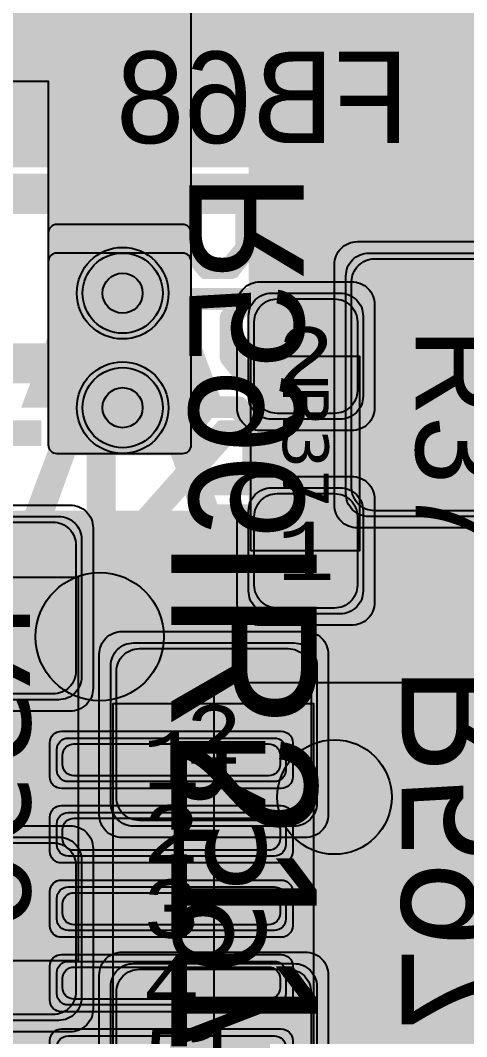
# Model space of a CAD drawing. Extents: x -28 to 199, y -61 to 255.
# Drawn here: x 89.01 to 92.9, y 122.41 to 131.28 of the extents above; entities that cross this region are included whole.
import ezdxf
from ezdxf.enums import TextEntityAlignment as Align

# ---------------------------------------------------------------- set-up
doc = ezdxf.new("R2010")
doc.units = 0
doc.header["$MEASUREMENT"] = 0
for name, color, linetype in [('ASSEMBLY_OUTLINES_BTM', 191, 'CONTINUOUS'), ('ASSEMBLY_OUTLINES_TOP', 102, 'CONTINUOUS'), ('ASSEMBLY_PART_NUMBERS_BTM', 191, 'CONTINUOUS'), ('ASSEMBLY_PART_NUMBERS_TOP', 102, 'CONTINUOUS'), ('ASSEMBLY_REF_DES_BTM', 191, 'CONTINUOUS'), ('ASSEMBLY_REF_DES_TOP', 102, 'CONTINUOUS'), ('DRILL_DRAWING', 21, 'CONTINUOUS'), ('GENERATED_SILKSCREEN_BTM', 255, 'CONTINUOUS'), ('GENERATED_SILKSCREEN_TOP', 140, 'CONTINUOUS'), ('PART_PADS_SMD_BTM', 10, 'CONTINUOUS'), ('PART_PADS_SMD_TOP', 150, 'CONTINUOUS'), ('PIN_NUMBERS_BTM', 8, 'CONTINUOUS'), ('PIN_NUMBERS_TOP', 8, 'CONTINUOUS'), ('PLACEMENT_OUTLINES_BTM', 222, 'CONTINUOUS'), ('PLACEMENT_OUTLINES_TOP', 130, 'CONTINUOUS'), ('PLANE_DATA_LAYER_2', 230, 'CONTINUOUS'), ('PLANE_DATA_LAYER_3', 81, 'CONTINUOUS'), ('PLANE_DATA_LAYER_BOTTOM', 10, 'CONTINUOUS'), ('PLANE_DATA_LAYER_TOP', 150, 'CONTINUOUS'), ('PLANE_SHAPES_LAYER_2', 230, 'CONTINUOUS'), ('PLANE_SHAPES_LAYER_3', 81, 'CONTINUOUS'), ('PLANE_SHAPES_LAYER_BOTTOM', 10, 'CONTINUOUS'), ('PLANE_SHAPES_LAYER_TOP', 150, 'CONTINUOUS'), ('SILKSCREEN_OUTLINES_BTM', 211, 'CONTINUOUS'), ('SILKSCREEN_OUTLINES_TOP', 150, 'CONTINUOUS'), ('SILKSCREEN_REF_DES_BTM', 211, 'CONTINUOUS'), ('SILKSCREEN_REF_DES_TOP', 150, 'CONTINUOUS'), ('SOLDERMASK_PADS_BTM', 12, 'CONTINUOUS'), ('SOLDERMASK_PADS_TOP', 180, 'CONTINUOUS'), ('SOLDERPASTE_PADS_BTM', 12, 'CONTINUOUS'), ('SOLDERPASTE_PADS_TOP', 180, 'CONTINUOUS'), ('TRACES_LAYER_BOTTOM', 10, 'CONTINUOUS'), ('TRACES_LAYER_TOP', 150, 'CONTINUOUS'), ('VIA_HOLES_LAYER_2', 30, 'CONTINUOUS'), ('VIA_HOLES_LAYER_3', 30, 'CONTINUOUS'), ('VIA_HOLES_LAYER_BOTTOM', 30, 'CONTINUOUS'), ('VIA_HOLES_LAYER_TOP', 30, 'CONTINUOUS'), ('VIA_PADS_LAYER_2', 230, 'CONTINUOUS'), ('VIA_PADS_LAYER_3', 81, 'CONTINUOUS'), ('VIA_PADS_LAYER_BOTTOM', 10, 'CONTINUOUS'), ('VIA_PADS_LAYER_TOP', 150, 'CONTINUOUS')]:
    doc.layers.add(name, color=color, linetype=linetype)
doc.styles.add('COURIER_NEW', font='COUR.TTF')
doc.styles.add('VERDANA', font='verdana.TTF')
doc.styles.add('VERIBEST_GERBER_0', font='txt')

msp = doc.modelspace()

# ---------------------------------------------------------------- hatches: boundary and pattern name
at = {"layer": 'ASSEMBLY_OUTLINES_TOP'}
h = msp.add_hatch(color=256, dxfattribs=at)
edge = h.paths.add_edge_path()
edge.add_arc((91.75, 124.5), 0.5, 0, 360)
at = {"layer": 'GENERATED_SILKSCREEN_TOP'}
h = msp.add_hatch(color=256, dxfattribs=at)
edge = h.paths.add_edge_path()
edge.add_arc((89.7, 125.9), 0.56, 0, 360)
at = {"layer": 'PLANE_DATA_LAYER_2'}
msp.add_hatch(color=256, dxfattribs=at).paths.add_polyline_path([(90.5, 129.4238, 0.414213562373095), (90.4238, 129.5), (89.3262, 129.5, 0.414213562373095), (89.25, 129.4238), (89.25, 127.5762, 0.414213562373095), (89.3262, 127.5), (90.4238, 127.5, 0.414213562373095), (90.5, 127.5762)], flags=0)
at = {"layer": 'PLANE_DATA_LAYER_3'}
msp.add_hatch(color=256, dxfattribs=at).paths.add_polyline_path([(90.5, 131.9238, 0.414213562373095), (90.4238, 132), (89.151608, 132, 0.2077197287406241), (89.095935, 131.975828, -0.4341762244007766), (86.904065, 131.975828, 0.2077197287406241), (86.848392, 132), (75.822191, 132, 0.3837468396798666), (75.746412, 131.931796, -0.9000420624188533), (74.453588, 131.931796, 0.3837468396798666), (74.377809, 132), (65.171893, 132, 0.381510988498814), (65.096178, 131.932387, -0.8929967167370192), (63.903822, 131.932387, 0.381510988498811), (63.828107, 132), (63.171893, 132, 0.381510988498811), (63.096178, 131.932387, -0.8929967167370199), (61.903822, 131.932387, 0.381510988498811), (61.828107, 132), (56.5762, 132, 0.414213562373095), (56.5, 131.9238), (56.5, 129.500008, -0.414213562373095), (56.499992, 129.5), (53.750008, 129.5, -0.414213562373095), (53.75, 129.500008), (53.75, 130.6738, 0.414213562373095), (53.6738, 130.75), (52.5762, 130.75, 0.414213562373095), (52.5, 130.6738), (52.5, 128.3262, 0.414213562373095), (52.5762, 128.25), (57.6738, 128.25, 0.414213562373095), (57.75, 128.3262), (57.75, 130.749992, -0.414213562373095), (57.750008, 130.75), (71.78485, 130.75, 0.3639327407852699), (71.859891, 130.812958, -0.8389789206874099), (73.140109, 130.812958, 0.3639327407852698), (73.21515, 130.75), (89.249992, 130.75, -0.414213562373095), (89.25, 130.749992), (89.25, 127.5762, 0.414213562373095), (89.3262, 127.5), (90.4238, 127.5, 0.414213562373095), (90.5, 127.5762)], flags=0)
at = {"layer": 'PLANE_DATA_LAYER_BOTTOM'}
msp.add_hatch(color=256, dxfattribs=at).paths.add_polyline_path([(90.5, 129.1738, 0.414213562373095), (90.4238, 129.25), (89.3262, 129.25, 0.414213562373095), (89.25, 129.1738), (89.25, 127.5762, 0.414213562373095), (89.3262, 127.5), (90.4238, 127.5, 0.414213562373095), (90.5, 127.5762)], flags=0)
at = {"layer": 'PLANE_DATA_LAYER_TOP'}
h = msp.add_hatch(color=256, dxfattribs=at)
h.paths.add_polyline_path([(116, 117.851777, -0.198909955685367), (115.977682, 117.797896), (111.963134, 113.783348, 0.1989121654681667), (111.852713, 113.516769), (111.852713, 109.210536, -0.198909955685367), (111.830395, 109.156655), (111.519268, 108.845529, 0.0521305858654235), (111.469896, 108.784628, -0.2536742335169971), (111.406035, 108.75), (111.052087, 108.75, -0.761357668387957), (111.012997, 108.891609, 0.2639141789224446), (111.5, 109.749999), (111.5, 109.75, 0.9999999999999999), (109.5, 109.75), (109.5, 109.749999, 0.2639141789224446), (109.987003, 108.891609, -0.761360327043746), (109.947913, 108.75), (109.787758, 108.75, -0.1239228712937583), (109.751683, 108.759081, 0.1020236173796423), (108.319618, 109.18617, -0.3891033849063), (108.25, 109.262085), (108.25, 114.499992, 0.414213562373095), (108.249992, 114.5), (106.5762, 114.5, -0.414213562373095), (106.5, 114.5762), (106.5, 125.249996), (106.499997, 125.250001), (102.750002, 128.999998, 0.2076843458650112), (102.749996, 129), (92.5762, 129, -0.414213562373095), (92.5, 129.0762), (92.5, 136.056084, -0.1989099556853327), (92.522318, 136.109965), (96.690035, 140.277682, -0.198913366334503), (96.743917, 140.3), (101.681014, 140.3, 0.1989121654681708), (101.947593, 140.410421), (104.203399, 142.666227, -0.6681819935816116), (104.333481, 142.612346), (104.333481, 139.196114, 0.1757342818238031), (104.432285, 138.923678, -0.175734275473325), (104.45, 138.874832), (104.45, 138.725168, -0.175734275473325), (104.432285, 138.676322, 0.1757342818238031), (104.333481, 138.403886), (104.333481, 136.625539, 0.1989121882725126), (104.457961, 136.325019), (107.040622, 133.742358, -0.1989099556853327), (107.06294, 133.688477), (107.06294, 128.070543, -0.1989099556853327), (107.040622, 128.016662), (106.79948, 127.77552, 0.1989121882725187), (106.675, 127.475), (106.675, 127.253921, -0.1860860801835699), (106.65528, 127.20277, 1.605833285110361), (107.690542, 126.906113, -0.0444727051515374), (107.689341, 126.919589), (107.689341, 126.91959, -0.6681819935815638), (107.819423, 126.973471), (108.696207, 126.096687, -0.1385728852908575), (108.716437, 126.060519, 0.8890740124386082), (109.9, 126.199997), (109.9, 126.200001, 0.3470511284967585), (109.439481, 126.783563, -0.1385728852908576), (109.403313, 126.803793), (108.591015, 127.616091, -0.198909955685367), (108.568697, 127.669972), (108.568697, 134.9238, -0.414213562373095), (108.644897, 135), (112.2238, 135, -0.414213562373095), (112.3, 134.9238), (112.3, 122.370567, 0.1989122151386119), (112.446447, 122.017014), (115.667013, 118.796447, 0.1553978667167526), (115.936597, 118.657102, -0.3656115539432245), (116, 118.581984)], flags=0)
h.paths.add_polyline_path([(92.75, 130.75, -0.9999999999999999), (94.75, 130.75, -0.9999999999999999)], flags=0)
h.paths.add_polyline_path([(93.3, 135, -0.9999999999999999), (100.7, 135, -0.9999999999999999)], flags=0)
msp.add_hatch(color=256, dxfattribs=at).paths.add_polyline_path([(90.5, 129.1738, 0.414213562373095), (90.4238, 129.25), (89.3262, 129.25, 0.414213562373095), (89.25, 129.1738), (89.25, 127.5762, 0.414213562373095), (89.3262, 127.5), (90.4238, 127.5, 0.414213562373095), (90.5, 127.5762)], flags=0)
at = {"layer": 'PLANE_SHAPES_LAYER_2'}
h = msp.add_hatch(color=256, dxfattribs=at)
h.paths.add_polyline_path([(169.5, 129.25), (149.5, 129.25), (142.25, 122), (142.25, 90.5), (147.5, 90.5), (147.5, 80), (154, 80), (154, 69.25), (131.75, 69.25), (131.75, 73.25), (121.25, 73.25), (121.25, 81), (110.5, 81), (110.5, 125.75), (106.5, 125.75), (106.5, 128.75), (93.5, 128.75), (93.5, 120.25), (91.75, 120.25), (91.75, 121.5), (80, 121.5), (80, 118.25), (73.25, 118.25), (73.25, 124.5), (67.5, 124.5), (67.5, 128), (57.75, 128), (57.75, 120.25), (55.25, 120.25), (55.25, 121.5), (47.5, 121.5), (47.5, 119), (35, 119), (35, 134.75), (32.75, 134.75), (32.75, 159.75), (29.25, 159.75), (29.25, 175.25), (22.5, 175.25), (22.5, 195.25), (17.25, 195.25), (17.25, 198), (22.5, 198), (22.5, 216.5), (40.25, 216.5), (40.25, 235.5), (54.5, 235.5), (54.5, 254), (87.25, 254), (87.25, 236.25), (86.25, 236.25), (86.25, 228.75), (81, 228.75), (81, 218.75), (95.25, 218.75), (95.25, 194.5), (87, 194.5), (87, 172), (131.1, 172), (131.1, 208.75), (115.5, 208.75), (115.5, 213.75), (106.75, 213.75), (106.75, 218.75), (110.25, 222.25), (110.25, 226.25), (142.5, 226.25), (142.5, 221.5), (160.5, 221.5), (160.5, 240.75), (169.5, 240.75)])
h.paths.add_polyline_path([(35.5, 149.5), (41.75, 149.5), (41.75, 152), (39.25, 152), (39.25, 154), (37.75, 154), (37.75, 152), (35.5, 152)], flags=16)
h.paths.add_polyline_path([(37.5, 125.75), (37.5, 128.75), (42.75, 128.75), (42.75, 125.75)], flags=16)
h.paths.add_polyline_path([(52, 127.75), (52, 130.75), (54.25, 130.75), (54.25, 127.75)], flags=16)
h.paths.add_polyline_path([(50.75, 219.5), (50.75, 226.5), (71.75, 226.5), (71.75, 219.5)], flags=16)
h.paths.add_polyline_path([(66.5, 150.75), (66.5, 177.5), (72.25, 177.5), (72.25, 150.75)], flags=16)
h.paths.add_polyline_path([(47.25, 185.25), (73, 185.25), (73, 188.25), (70.25, 188.25), (70.25, 191), (47.25, 191)], flags=16)
h.paths.add_polyline_path([(84.5, 208), (84.5, 212.75), (85, 212.75), (85, 208)], flags=16)
h.paths.add_polyline_path([(61.5, 137.25), (87.75, 137.25), (87.75, 140.5), (84.75, 140.5), (84.75, 143), (61.5, 143)], flags=16)
h.paths.add_polyline_path([(88.75, 127), (88.75, 130), (91, 130), (91, 127)], flags=16)
h.paths.add_polyline_path([(85.5, 130.25), (85.5, 132.5), (91, 132.5), (91, 130.25)], flags=16)
h.paths.add_polyline_path([(108.75, 142.25), (135.75, 142.25), (135.75, 145.75), (132.25, 145.75), (132.25, 149), (108.75, 149)], flags=16)
h.paths.add_polyline_path([(114.25, 126.75), (140.75, 126.75), (140.75, 129.75), (137.25, 129.75), (137.25, 133), (114.25, 133)], flags=16)
h.paths.add_polyline_path([(155.25, 180.25), (166.25, 180.25), (166.25, 186.25), (152.25, 186.25), (152.25, 183), (155.25, 183)], flags=16)
at = {"layer": 'PLANE_SHAPES_LAYER_3'}
h = msp.add_hatch(color=256, dxfattribs=at)
h.paths.add_polyline_path([(169.5, 129.25), (149.5, 129.25), (142.25, 122), (142.25, 90.5), (147.5, 90.5), (147.5, 80), (154, 80), (154, 69.25), (131.75, 69.25), (131.75, 73.25), (121.25, 73.25), (121.25, 81), (110.5, 81), (110.5, 125.75), (106.5, 125.75), (106.5, 128.75), (93.5, 128.75), (93.5, 120.25), (91.75, 120.25), (91.75, 121.5), (80, 121.5), (80, 118.25), (73.25, 118.25), (73.25, 124.5), (67.5, 124.5), (67.5, 127.75), (58.25, 127.75), (58.25, 130.25), (88.75, 130.25), (88.75, 127), (91, 127), (91, 132.5), (55, 132.5), (55, 131.25), (52, 131.25), (52, 127.75), (55, 127.75), (55, 127.25), (57.75, 127.25), (57.75, 120.25), (55.25, 120.25), (55.25, 121.5), (47.5, 121.5), (47.5, 119), (35, 119), (35, 134.75), (32.75, 134.75), (32.75, 159.75), (29.25, 159.75), (29.25, 175.25), (22.5, 175.25), (22.5, 195.25), (17.25, 195.25), (17.25, 198), (22.5, 198), (22.5, 216.5), (40.25, 216.5), (40.25, 235.5), (54.5, 235.5), (54.5, 254), (87.25, 254), (87.25, 236.25), (86.25, 236.25), (86.25, 228.75), (81, 228.75), (81, 218.75), (95.25, 218.75), (95.25, 194.5), (87, 194.5), (87, 172), (131.1, 172), (131.1, 208.75), (115.5, 208.75), (115.5, 213.75), (106.75, 213.75), (106.75, 218.75), (110.25, 222.25), (110.25, 226.25), (142.5, 226.25), (142.5, 221.5), (160.5, 221.5), (160.5, 240.75), (169.5, 240.75)])
h.paths.add_polyline_path([(35.5, 149.5), (41.75, 149.5), (41.75, 152), (39.25, 152), (39.25, 154), (37.75, 154), (37.75, 152), (35.5, 152)], flags=16)
h.paths.add_polyline_path([(37.5, 125.75), (37.5, 128.75), (42.75, 128.75), (42.75, 125.75)], flags=16)
h.paths.add_polyline_path([(50.75, 219.5), (50.75, 226.5), (71.75, 226.5), (71.75, 219.5)], flags=16)
h.paths.add_polyline_path([(66.5, 150.75), (66.5, 177.5), (72.25, 177.5), (72.25, 150.75)], flags=16)
h.paths.add_polyline_path([(47.25, 185.25), (73, 185.25), (73, 188.25), (70.25, 188.25), (70.25, 191), (47.25, 191)], flags=16)
h.paths.add_polyline_path([(84.5, 208), (84.5, 212.75), (85, 212.75), (85, 208)], flags=16)
h.paths.add_polyline_path([(61.5, 137.25), (87.75, 137.25), (87.75, 140.5), (84.75, 140.5), (84.75, 143), (61.5, 143)], flags=16)
h.paths.add_polyline_path([(108.75, 142.25), (135.75, 142.25), (135.75, 145.75), (132.25, 145.75), (132.25, 149), (108.75, 149)], flags=16)
h.paths.add_polyline_path([(114.25, 126.75), (140.75, 126.75), (140.75, 129.75), (137.25, 129.75), (137.25, 133), (114.25, 133)], flags=16)
h.paths.add_polyline_path([(155.25, 180.25), (166.25, 180.25), (166.25, 186.25), (152.25, 186.25), (152.25, 183), (155.25, 183)], flags=16)
at = {"layer": 'SILKSCREEN_OUTLINES_TOP'}
h = msp.add_hatch(color=256, dxfattribs=at)
edge = h.paths.add_edge_path()
edge.add_arc((89.7, 125.9), 0.56, 0, 360)
at = {"layer": 'VIA_HOLES_LAYER_2'}
h = msp.add_hatch(color=256, dxfattribs=at)
edge = h.paths.add_edge_path()
edge.add_arc((89.9, 128.9), 0.175, 0, 360)
h = msp.add_hatch(color=256, dxfattribs=at)
edge = h.paths.add_edge_path()
edge.add_arc((89.9, 127.9), 0.175, 0, 360)
at = {"layer": 'VIA_HOLES_LAYER_3'}
h = msp.add_hatch(color=256, dxfattribs=at)
edge = h.paths.add_edge_path()
edge.add_arc((89.9, 128.9), 0.175, 0, 360)
h = msp.add_hatch(color=256, dxfattribs=at)
edge = h.paths.add_edge_path()
edge.add_arc((89.9, 127.9), 0.175, 0, 360)
at = {"layer": 'VIA_HOLES_LAYER_BOTTOM'}
h = msp.add_hatch(color=256, dxfattribs=at)
edge = h.paths.add_edge_path()
edge.add_arc((89.9, 128.9), 0.175, 0, 360)
h = msp.add_hatch(color=256, dxfattribs=at)
edge = h.paths.add_edge_path()
edge.add_arc((89.9, 127.9), 0.175, 0, 360)
at = {"layer": 'VIA_HOLES_LAYER_TOP'}
h = msp.add_hatch(color=256, dxfattribs=at)
edge = h.paths.add_edge_path()
edge.add_arc((89.9, 128.9), 0.175, 0, 360)
h = msp.add_hatch(color=256, dxfattribs=at)
edge = h.paths.add_edge_path()
edge.add_arc((89.9, 127.9), 0.175, 0, 360)

# ---------------------------------------------------------------- linework, layer by layer
at = {"layer": 'ASSEMBLY_OUTLINES_BTM'}
for points in [[(87.761996, 123.07), (87.761996, 126.42), (89.511996, 126.42), (89.511996, 123.07)], [(89.815998, 121.965996), (89.815998, 125.315996), (91.565998, 125.315996), (91.565998, 121.965996)]]:
    msp.add_lwpolyline(points, close=True, dxfattribs=at)
at = {"layer": 'ASSEMBLY_OUTLINES_TOP'}
msp.add_lwpolyline([(91.02, 126.65), (91.02, 128.35), (91.97, 128.35), (91.97, 126.65)], close=True, dxfattribs=at)
at = {"layer": 'ASSEMBLY_OUTLINES_TOP', "const_width": 0.1}
msp.add_lwpolyline([(90.7, 117), (90.7, 125.5), (96.3, 125.5), (96.3, 117)], close=True, dxfattribs=at)
at = {"layer": 'ASSEMBLY_OUTLINES_TOP'}
msp.add_circle((91.75, 124.5), 0.5, dxfattribs=at)
at = {"layer": 'GENERATED_SILKSCREEN_BTM', "const_width": 0.15}
for points in [[(89.4876, 130.7012), (89.5132, 130.6244), (89.4876, 130.5476), (89.4876, 130.5452), (89.4868, 130.542), (89.4868, 130.2948), (89.4868, 130.2924), (89.4876, 130.29), (89.4884, 130.2868), (89.4916, 130.2836), (89.5716, 130.2012), (89.5756, 130.198), (89.5796, 130.1972), (89.5828, 130.1964), (89.8764, 130.1964), (89.8788, 130.1964), (89.8812, 130.1972), (89.8844, 130.198), (89.8876, 130.2012), (89.9676, 130.2836), (89.9716, 130.2868), (89.9724, 130.29), (89.9724, 130.2948), (89.9724, 130.542), (89.9724, 130.5452), (89.9724, 130.5468), (89.9716, 130.5476), (89.946, 130.6244), (89.9716, 130.7012), (89.9724, 130.702), (89.9724, 130.7068), (89.9724, 130.8988), (89.9724, 130.902), (89.9716, 130.906), (89.9676, 130.91), (89.8876, 130.9924), (89.8844, 130.9948), (89.8812, 130.9956), (89.8788, 130.9964), (89.8764, 130.9964), (89.5828, 130.9964), (89.5796, 130.9956), (89.5756, 130.9948), (89.5716, 130.9924), (89.4916, 130.91), (89.4884, 130.9052), (89.4876, 130.902), (89.4868, 130.8988), (89.4868, 130.7068), (89.4868, 130.7036), (89.4876, 130.702), (89.4876, 130.7012)], [(89.9404, 130.89), (89.9404, 130.7084), (89.9188, 130.6396), (89.542, 130.6396), (89.5188, 130.7084), (89.5188, 130.89), (89.59, 130.9636), (89.8684, 130.9636), (89.9404, 130.89)], [(90.3492, 130.9932), (90.2148, 130.8836), (90.2116, 130.8796), (90.21, 130.8732), (90.2108, 130.8684), (90.2124, 130.8644), (90.2148, 130.8612), (90.2188, 130.858), (90.2228, 130.8556), (90.2268, 130.8548), (90.2308, 130.8548), (90.234, 130.8572), (90.3652, 130.9636), (90.6244, 130.9636), (90.7476, 130.8628), (90.7476, 130.5756), (90.6388, 130.6644), (90.6356, 130.6652), (90.634, 130.666), (90.6332, 130.666), (90.6332, 130.6668), (90.6292, 130.6676), (90.3596, 130.6676), (90.3564, 130.6668), (90.3564, 130.666), (90.3548, 130.666), (90.3524, 130.6652), (90.35, 130.6644), (90.2148, 130.5556), (90.214, 130.5532), (90.2124, 130.5524), (90.2116, 130.5516), (90.2116, 130.55), (90.21, 130.5444), (90.2092, 130.542), (90.2092, 130.322), (90.21, 130.318), (90.2116, 130.3148), (90.2124, 130.3116), (90.2148, 130.3092), (90.3492, 130.1996), (90.3532, 130.198), (90.354, 130.1972), (90.3564, 130.1972), (90.3572, 130.1964), (90.358, 130.1964), (90.3596, 130.1964), (90.6292, 130.1964), (90.6324, 130.1972), (90.6356, 130.198), (90.6388, 130.1996), (90.7732, 130.3092), (90.7756, 130.3108), (90.7764, 130.3116), (90.778, 130.314), (90.7796, 130.3196), (90.7804, 130.322), (90.7804, 130.8708), (90.7796, 130.8748), (90.778, 130.878), (90.7764, 130.8796), (90.7756, 130.8812), (90.7732, 130.8836), (90.6388, 130.9932), (90.6356, 130.994), (90.634, 130.9948), (90.6324, 130.9956), (90.6292, 130.9964), (90.3596, 130.9964), (90.3564, 130.9956), (90.3548, 130.9948), (90.3524, 130.994), (90.3492, 130.9932)], [(90.9916, 130.8764), (91.0948, 130.9908), (91.1004, 130.9948), (91.106, 130.9964), (91.5212, 130.9964), (91.5268, 130.9948), (91.5316, 130.9908), (91.5356, 130.986), (91.5372, 130.9804), (91.5372, 130.6308), (91.5372, 130.6284), (91.5372, 130.626), (91.5372, 130.2124), (91.5356, 130.2068), (91.5316, 130.2012), (91.5268, 130.1972), (91.5212, 130.1964), (91.1012, 130.1964), (90.97, 130.3108), (90.9668, 130.3156), (90.9652, 130.322), (90.9652, 130.4932), (91.0828, 130.626), (90.9988, 130.6932), (90.9964, 130.6964), (90.994, 130.7004), (90.9924, 130.7044), (90.9916, 130.7068), (90.9916, 130.8764)], [(91.5036, 130.9636), (91.114, 130.9636), (91.0244, 130.8636), (91.0244, 130.7156), (91.1132, 130.6444), (91.5036, 130.6444), (91.5036, 130.9636)], [(91.7372, 130.9636), (91.7316, 130.9652), (91.7268, 130.9684), (91.7244, 130.974), (91.7236, 130.9796), (91.7244, 130.986), (91.7268, 130.9908), (91.7316, 130.9948), (91.7372, 130.9964), (92.2772, 130.9964), (92.2828, 130.9948), (92.2876, 130.9908), (92.2916, 130.986), (92.2932, 130.9804), (92.2932, 130.2124), (92.2916, 130.2068), (92.2876, 130.202), (92.2828, 130.1996), (92.2772, 130.1988), (92.2708, 130.1996), (92.2652, 130.202), (92.2612, 130.2068), (92.2596, 130.2124), (92.2596, 130.6164), (91.8972, 130.6164), (91.8916, 130.6172), (91.8868, 130.6212), (91.8844, 130.6268), (91.8836, 130.6324), (91.8844, 130.638), (91.8868, 130.6436), (91.8916, 130.6476), (91.8972, 130.6492), (92.2596, 130.6492), (92.2596, 130.9636), (91.7372, 130.9636)], [(89.9404, 130.5388), (89.9404, 130.302), (89.8684, 130.2292), (89.59, 130.2292), (89.5188, 130.302), (89.5188, 130.5388), (89.542, 130.6076), (89.9188, 130.6076), (89.9404, 130.5388)], [(90.7476, 130.534), (90.7476, 130.33), (90.6244, 130.2292), (90.366, 130.2292), (90.2412, 130.33), (90.2412, 130.534), (90.366, 130.6356), (90.6244, 130.6356), (90.7476, 130.534)], [(91.5036, 130.6116), (91.1148, 130.6116), (90.9972, 130.4796), (90.9972, 130.3292), (91.1132, 130.2292), (91.5036, 130.2292), (91.5036, 130.6116)], [(90.857996, 129.107), (90.855996, 129.104), (90.850996, 129.103), (90.845996, 129.1), (90.840996, 129.1), (90.634996, 129.1), (90.629996, 129.1), (90.626996, 129.103), (90.623996, 129.103), (90.622996, 129.104), (90.621996, 129.105), (90.618996, 129.107), (90.481996, 129.277), (90.479996, 129.282), (90.478996, 129.285), (90.477996, 129.29), (90.477996, 129.794), (90.479996, 129.803), (90.484996, 129.808), (90.490996, 129.814), (90.497996, 129.816), (91.457996, 129.816), (91.465996, 129.814), (91.470996, 129.809), (91.473996, 129.803), (91.474996, 129.796), (91.473996, 129.788), (91.470996, 129.781), (91.465996, 129.776), (91.457996, 129.774), (90.997996, 129.774), (90.997996, 129.304), (91.463996, 129.14), (91.470996, 129.136), (91.474996, 129.129), (91.475996, 129.121), (91.473996, 129.115), (91.470996, 129.109), (91.464996, 129.104), (91.458996, 129.101), (91.450996, 129.103), (90.984996, 129.267), (90.857996, 129.107)], [(90.518996, 129.774), (90.518996, 129.295), (90.644996, 129.14), (90.830996, 129.14), (90.957996, 129.295), (90.957996, 129.774), (90.518996, 129.774)], [(90.821996, 128.682), (90.822996, 128.686), (90.823996, 128.689), (90.825996, 128.693), (90.935996, 128.829), (90.518996, 128.829), (90.518996, 128.176), (90.516996, 128.169), (90.512996, 128.163), (90.505996, 128.16), (90.498996, 128.159), (90.490996, 128.16), (90.483996, 128.163), (90.479996, 128.169), (90.477996, 128.176), (90.477996, 128.851), (90.479996, 128.858), (90.484996, 128.863), (90.490996, 128.869), (90.497996, 128.871), (90.978996, 128.871), (90.985996, 128.87), (90.990996, 128.867), (90.993996, 128.863), (90.995996, 128.856), (90.997996, 128.851), (90.998996, 128.847), (90.997996, 128.842), (90.994996, 128.838), (90.861996, 128.675), (90.861996, 128.352), (90.988996, 128.196), (91.310996, 128.196), (91.435996, 128.352), (91.435996, 128.675), (91.303996, 128.838), (91.300996, 128.845), (91.300996, 128.851), (91.304996, 128.857), (91.309996, 128.863), (91.316996, 128.867), (91.323996, 128.868), (91.327996, 128.868), (91.330996, 128.867), (91.335996, 128.862), (91.473996, 128.693), (91.475996, 128.69), (91.475996, 128.686), (91.477996, 128.682), (91.477996, 128.345), (91.477996, 128.342), (91.476996, 128.341), (91.476996, 128.34), (91.475996, 128.338), (91.475996, 128.336), (91.473996, 128.332), (91.335996, 128.163), (91.332996, 128.16), (91.330996, 128.159), (91.324996, 128.157), (91.320996, 128.156), (90.978996, 128.156), (90.974996, 128.157), (90.968996, 128.159), (90.966996, 128.159), (90.965996, 128.16), (90.963996, 128.162), (90.961996, 128.163), (90.825996, 128.332), (90.823996, 128.337), (90.822996, 128.34), (90.821996, 128.345), (90.821996, 128.682)], [(91.473996, 127.748), (91.336996, 127.916), (91.331996, 127.921), (91.325996, 127.922), (91.318996, 127.921), (91.311996, 127.917), (91.306996, 127.913), (91.302996, 127.906), (91.301996, 127.9), (91.303996, 127.893), (91.436996, 127.73), (91.436996, 127.407), (91.310996, 127.251), (90.951996, 127.251), (91.061996, 127.387), (91.063996, 127.391), (91.064996, 127.392), (91.065996, 127.395), (91.065996, 127.399), (91.065996, 127.736), (91.065996, 127.74), (91.063996, 127.746), (91.061996, 127.748), (90.925996, 127.916), (90.924996, 127.918), (90.922996, 127.92), (90.919996, 127.922), (90.912996, 127.924), (90.908996, 127.925), (90.634996, 127.925), (90.629996, 127.924), (90.625996, 127.922), (90.622996, 127.92), (90.621996, 127.918), (90.618996, 127.916), (90.481996, 127.748), (90.480996, 127.744), (90.479996, 127.741), (90.478996, 127.74), (90.477996, 127.736), (90.477996, 127.399), (90.478996, 127.395), (90.478996, 127.394), (90.479996, 127.393), (90.480996, 127.39), (90.481996, 127.386), (90.618996, 127.218), (90.623996, 127.215), (90.627996, 127.214), (90.630996, 127.212), (90.634996, 127.211), (91.320996, 127.211), (91.323996, 127.212), (91.330996, 127.214), (91.332996, 127.215), (91.336996, 127.218), (91.473996, 127.386), (91.475996, 127.391), (91.476996, 127.392), (91.476996, 127.394), (91.477996, 127.396), (91.477996, 127.397), (91.477996, 127.399), (91.477996, 127.736), (91.476996, 127.74), (91.475996, 127.744), (91.473996, 127.748)], [(90.644996, 127.884), (90.898996, 127.884), (91.025996, 127.73), (91.025996, 127.407), (90.898996, 127.251), (90.644996, 127.251), (90.518996, 127.407), (90.518996, 127.73), (90.644996, 127.884)], [(90.481996, 126.441), (90.618996, 126.273), (90.623996, 126.268), (90.631996, 126.267), (90.636996, 126.268), (90.642996, 126.27), (90.646996, 126.273), (90.650996, 126.278), (90.653996, 126.283), (90.654996, 126.288), (90.654996, 126.293), (90.651996, 126.297), (90.518996, 126.461), (90.518996, 126.785), (90.644996, 126.939), (91.003996, 126.939), (90.892996, 126.803), (90.891996, 126.799), (90.890996, 126.797), (90.890996, 126.796), (90.889996, 126.796), (90.888996, 126.791), (90.888996, 126.454), (90.889996, 126.45), (90.890996, 126.449), (90.890996, 126.448), (90.891996, 126.445), (90.892996, 126.441), (91.028996, 126.273), (91.031996, 126.272), (91.032996, 126.27), (91.033996, 126.269), (91.035996, 126.269), (91.042996, 126.267), (91.045996, 126.266), (91.320996, 126.266), (91.325996, 126.267), (91.329996, 126.269), (91.333996, 126.27), (91.336996, 126.273), (91.473996, 126.441), (91.475996, 126.446), (91.476996, 126.447), (91.476996, 126.449), (91.477996, 126.451), (91.477996, 126.452), (91.477996, 126.454), (91.477996, 126.791), (91.476996, 126.795), (91.475996, 126.799), (91.473996, 126.803), (91.336996, 126.971), (91.334996, 126.973), (91.333996, 126.975), (91.330996, 126.977), (91.323996, 126.979), (91.320996, 126.98), (90.634996, 126.98), (90.629996, 126.979), (90.625996, 126.977), (90.623996, 126.975), (90.621996, 126.973), (90.618996, 126.971), (90.481996, 126.803), (90.480996, 126.799), (90.479996, 126.796), (90.478996, 126.795), (90.477996, 126.791), (90.477996, 126.454), (90.478996, 126.45), (90.478996, 126.449), (90.479996, 126.448), (90.480996, 126.445), (90.481996, 126.441)], [(91.055996, 126.939), (91.310996, 126.939), (91.436996, 126.785), (91.436996, 126.462), (91.310996, 126.306), (91.055996, 126.306), (90.928996, 126.462), (90.928996, 126.785), (91.055996, 126.939)], [(92.711998, 124.802996), (92.709998, 124.799996), (92.704998, 124.798996), (92.699998, 124.795996), (92.694998, 124.795996), (92.488998, 124.795996), (92.483998, 124.795996), (92.480998, 124.798996), (92.477998, 124.798996), (92.476998, 124.799996), (92.475998, 124.800996), (92.472998, 124.802996), (92.335998, 124.972996), (92.333998, 124.977996), (92.332998, 124.980996), (92.331998, 124.985996), (92.331998, 125.489996), (92.333998, 125.498996), (92.338998, 125.503996), (92.344998, 125.509996), (92.351998, 125.511996), (93.311998, 125.511996)], [(92.372998, 125.469996), (92.372998, 124.990996), (92.498998, 124.835996), (92.684998, 124.835996), (92.811998, 124.990996), (92.811998, 125.469996), (92.372998, 125.469996)], [(93.311998, 125.469996), (92.851998, 125.469996), (92.851998, 124.999996), (93.317998, 124.835996)], [(93.304998, 124.798996), (92.838998, 124.962996), (92.711998, 124.802996)], [(92.675998, 124.377996), (92.676998, 124.381996), (92.677998, 124.384996), (92.679998, 124.388996), (92.789998, 124.524996), (92.372998, 124.524996), (92.372998, 123.871996), (92.370998, 123.864996), (92.366998, 123.858996), (92.359998, 123.855996), (92.352998, 123.854996), (92.344998, 123.855996), (92.337998, 123.858996), (92.333998, 123.864996), (92.331998, 123.871996), (92.331998, 124.546996), (92.333998, 124.553996), (92.338998, 124.558996), (92.344998, 124.564996), (92.351998, 124.566996), (92.832998, 124.566996), (92.839998, 124.565996), (92.844998, 124.562996), (92.847998, 124.558996), (92.849998, 124.551996), (92.851998, 124.546996), (92.852998, 124.542996), (92.851998, 124.537996), (92.848998, 124.533996), (92.715998, 124.370996), (92.715998, 124.047996), (92.842998, 123.891996), (93.164998, 123.891996)], [(93.174998, 123.851996), (92.832998, 123.851996), (92.828998, 123.852996), (92.822998, 123.854996), (92.820998, 123.854996), (92.819998, 123.855996), (92.817998, 123.857996), (92.815998, 123.858996), (92.679998, 124.027996), (92.677998, 124.032996), (92.676998, 124.035996), (92.675998, 124.040996), (92.675998, 124.377996)], [(93.164998, 122.946996), (92.805998, 122.946996), (92.915998, 123.082996), (92.917998, 123.086996), (92.918998, 123.087996), (92.919998, 123.090996), (92.919998, 123.094996), (92.919998, 123.431996), (92.919998, 123.435996), (92.917998, 123.441996), (92.915998, 123.443996), (92.779998, 123.611996), (92.778998, 123.613996), (92.776998, 123.615996), (92.773998, 123.617996), (92.766998, 123.619996), (92.762998, 123.620996), (92.488998, 123.620996), (92.483998, 123.619996), (92.479998, 123.617996), (92.476998, 123.615996), (92.475998, 123.613996), (92.472998, 123.611996), (92.335998, 123.443996), (92.334998, 123.439996), (92.333998, 123.436996), (92.332998, 123.435996), (92.331998, 123.431996), (92.331998, 123.094996), (92.332998, 123.090996), (92.332998, 123.089996), (92.333998, 123.088996), (92.334998, 123.085996), (92.335998, 123.081996), (92.472998, 122.913996), (92.477998, 122.910996), (92.481998, 122.909996), (92.484998, 122.907996), (92.488998, 122.906996), (93.174998, 122.906996)], [(92.498998, 123.579996), (92.752998, 123.579996), (92.879998, 123.425996), (92.879998, 123.102996), (92.752998, 122.946996), (92.498998, 122.946996), (92.372998, 123.102996), (92.372998, 123.425996), (92.498998, 123.579996)], [(93.320998, 122.503996), (92.361998, 121.964996), (92.356998, 121.962996), (92.352998, 121.962996), (92.348998, 121.962996), (92.344998, 121.964996), (92.338998, 121.967996), (92.334998, 121.971996), (92.332998, 121.976996), (92.331998, 121.981996), (92.331998, 122.656996), (92.333998, 122.663996), (92.338998, 122.668996), (92.344998, 122.672996), (92.352998, 122.673996), (92.359998, 122.672996), (92.366998, 122.668996), (92.371998, 122.663996), (92.372998, 122.656996), (92.372998, 122.015996), (93.301998, 122.537996)]]:
    msp.add_lwpolyline(points, dxfattribs=at)
for points in [[(89.512001, 124.166156, 1.1642e-05), (89.511991, 124.166164), (89.511991, 125.333836, 1.1642e-05), (89.512001, 125.333844), (89.512001, 124.166156)], [(89.816003, 123.053907, 1.22306e-05), (89.815993, 123.053898), (89.815993, 124.238094, 1.22306e-05), (89.816003, 124.238085), (89.816003, 123.053907)], [(91.566003, 123.062152, 1.1642e-05), (91.565993, 123.06216), (91.565993, 124.229832, 1.1642e-05), (91.566003, 124.22984), (91.566003, 123.062152)]]:
    msp.add_lwpolyline(points, format="xyb", dxfattribs=at)
at = {"layer": 'GENERATED_SILKSCREEN_TOP', "const_width": 0.15}
for points in [[(93.2472, 128.4924), (92.4792, 128.4924), (92.4728, 128.4908), (92.4688, 128.4868), (92.4664, 128.482), (92.4656, 128.4764), (92.4664, 128.47), (92.4688, 128.4644), (92.4728, 128.4604), (92.4792, 128.4588), (92.8472, 128.4588), (92.8472, 128.0828), (92.4744, 127.9516), (92.4688, 127.9484), (92.4656, 127.9428), (92.4648, 127.9364), (92.4664, 127.9316), (92.4696, 127.9268), (92.4736, 127.9228), (92.4784, 127.9204), (92.4848, 127.922), (92.8576, 128.0532), (92.9592, 127.9252)], [(93.2304, 128.4588), (93.2304, 128.0756), (93.1296, 127.9516), (92.9808, 127.9516), (92.8792, 128.0756), (92.8792, 128.4588), (93.2304, 128.4588)], [(92.9592, 127.9252), (92.9608, 127.9228), (92.9648, 127.922), (92.9688, 127.9196), (92.9728, 127.9196), (93.1376, 127.9196)], [(92.4664, 127.594), (92.576, 127.7292), (92.58, 127.7332), (92.5824, 127.734), (92.5848, 127.734), (92.5904, 127.7332), (92.596, 127.73), (92.6008, 127.726), (92.6032, 127.7212), (92.604, 127.7156), (92.6024, 127.71), (92.496, 127.5796), (92.496, 127.3212), (92.5968, 127.1964), (92.7456, 127.1964), (92.8472, 127.3196), (92.8472, 127.4524), (92.8488, 127.4588), (92.852, 127.4628), (92.8576, 127.4652), (92.8632, 127.466), (92.8688, 127.4652), (92.8744, 127.4628), (92.8776, 127.4588), (92.8792, 127.4524), (92.8792, 127.3196), (92.9808, 127.1964)], [(93.1376, 127.1644), (92.9728, 127.1644), (92.9704, 127.1652), (92.9648, 127.1668), (92.9616, 127.1676), (92.9592, 127.17), (92.8632, 127.2876), (92.7672, 127.17), (92.7656, 127.1692), (92.764, 127.1676), (92.7632, 127.1668), (92.7616, 127.1668), (92.756, 127.1652), (92.7536, 127.1644), (92.5888, 127.1644), (92.5848, 127.1652), (92.5816, 127.1668), (92.5784, 127.1676), (92.576, 127.17), (92.4664, 127.3052), (92.4648, 127.3084), (92.464, 127.3092), (92.464, 127.3116), (92.464, 127.3124), (92.4632, 127.3132), (92.4632, 127.3156), (92.4632, 127.5852), (92.464, 127.5884), (92.4648, 127.5916), (92.4664, 127.594)], [(92.4872, 126.8692), (92.4816, 126.8708), (92.476, 126.87), (92.4712, 126.866), (92.468, 126.862), (92.4664, 126.8564), (92.4656, 126.8508), (92.468, 126.846), (92.472, 126.842), (93.2392, 126.4108)], [(93.2304, 126.4516), (92.4872, 126.8692)]]:
    msp.add_lwpolyline(points, dxfattribs=at)
for points in [[(91.020005, 127.207911, 1.22306e-05), (91.019995, 127.207902), (91.019995, 127.792098, 1.22306e-05), (91.020005, 127.792089), (91.020005, 127.207911)], [(91.970005, 127.216156, 1.1642e-05), (91.969995, 127.216164), (91.969995, 127.783836, 1.1642e-05), (91.970005, 127.783844), (91.970005, 127.216156)], [(96.300005, 125.09), (96.299995, 125.09), (96.299995, 125.499995), (90.700005, 125.499995), (90.700005, 125.09), (90.699995, 125.09), (90.699995, 125.5, -0.4142135624), (90.7, 125.500005), (96.3, 125.500005, -0.4142135624), (96.300005, 125.5), (96.300005, 125.09)]]:
    msp.add_lwpolyline(points, format="xyb", dxfattribs=at)
for points in [[(90.699995, 124.44), (90.699995, 124.56), (90.700005, 124.56), (90.700005, 124.44)], [(90.699995, 123.79), (90.699995, 123.91), (90.700005, 123.91), (90.700005, 123.79)], [(90.699995, 123.14), (90.699995, 123.26), (90.700005, 123.26), (90.700005, 123.14)], [(90.699995, 122.49), (90.699995, 122.61), (90.700005, 122.61), (90.700005, 122.49)]]:
    msp.add_lwpolyline(points, close=True, dxfattribs=at)
at = {"layer": 'GENERATED_SILKSCREEN_TOP'}
msp.add_circle((89.7, 125.9), 0.56, dxfattribs=at)
at = {"layer": 'PART_PADS_SMD_BTM'}
for points in [[(94.35, 127.149998, -0.4142135624), (94.15, 126.949998), (92.05, 126.949998, -0.4142135624), (91.85, 127.149998), (91.85, 129.049998, -0.4142135624), (92.05, 129.249998), (94.15, 129.249998, -0.4142135624), (94.35, 129.049998)], [(87.741996, 126.75, -0.4142135624), (87.941996, 126.95), (89.341996, 126.95, -0.4142135624), (89.541996, 126.75), (89.541996, 125.55, -0.4142135624), (89.341996, 125.35), (87.941996, 125.35, -0.4142135624), (87.741996, 125.55)], [(89.795998, 125.645996, -0.4142135624), (89.995998, 125.845996), (91.395998, 125.845996, -0.4142135624), (91.595998, 125.645996), (91.595998, 124.445996, -0.4142135624), (91.395998, 124.245996), (89.995998, 124.245996, -0.4142135624), (89.795998, 124.445996)], [(87.741996, 123.95, -0.4142135624), (87.941996, 124.15), (89.341996, 124.15, -0.4142135624), (89.541996, 123.95), (89.541996, 122.75, -0.4142135624), (89.341996, 122.55), (87.941996, 122.55, -0.4142135624), (87.741996, 122.75)], [(89.795998, 122.845996, -0.4142135624), (89.995998, 123.045996), (91.395998, 123.045996, -0.4142135624), (91.595998, 122.845996), (91.595998, 121.645996, -0.4142135624), (91.395998, 121.445996), (89.995998, 121.445996, -0.4142135624), (89.795998, 121.645996)]]:
    msp.add_lwpolyline(points, format="xyb", close=True, dxfattribs=at)
at = {"layer": 'PART_PADS_SMD_TOP'}
for points in [[(91.2, 127.8, -0.4142135624), (91, 128), (91, 128.7, -0.4142135624), (91.2, 128.9), (91.8, 128.9, -0.4142135624), (92, 128.7), (92, 128, -0.4142135624), (91.8, 127.8)], [(91.2, 126.1, -0.4142135624), (91, 126.3), (91, 127, -0.4142135624), (91.2, 127.2), (91.8, 127.2, -0.4142135624), (92, 127), (92, 126.3, -0.4142135624), (91.8, 126.1)], [(89.325, 124.915, -0.4142135624), (89.425, 125.015), (91.225, 125.015, -0.4142135624), (91.325, 124.915), (91.325, 124.735, -0.4142135624), (91.225, 124.635), (89.425, 124.635, -0.4142135624), (89.325, 124.735)], [(89.325, 124.265, -0.4142135624), (89.425, 124.365), (91.225, 124.365, -0.4142135624), (91.325, 124.265), (91.325, 124.085, -0.4142135624), (91.225, 123.985), (89.425, 123.985, -0.4142135624), (89.325, 124.085)], [(89.325, 123.615, -0.4142135624), (89.425, 123.715), (91.225, 123.715, -0.4142135624), (91.325, 123.615), (91.325, 123.435, -0.4142135624), (91.225, 123.335), (89.425, 123.335, -0.4142135624), (89.325, 123.435)], [(89.325, 122.965, -0.4142135624), (89.425, 123.065), (91.225, 123.065, -0.4142135624), (91.325, 122.965), (91.325, 122.785, -0.4142135624), (91.225, 122.685), (89.425, 122.685, -0.4142135624), (89.325, 122.785)], [(89.325, 122.315, -0.4142135624), (89.425, 122.415), (91.225, 122.415, -0.4142135624), (91.325, 122.315), (91.325, 122.135, -0.4142135624), (91.225, 122.035), (89.425, 122.035, -0.4142135624), (89.325, 122.135)]]:
    msp.add_lwpolyline(points, format="xyb", close=True, dxfattribs=at)
at = {"layer": 'PLACEMENT_OUTLINES_BTM'}
for points in [[(87.761996, 123.07), (87.761996, 126.42), (89.511996, 126.42), (89.511996, 123.07)], [(89.815998, 121.965996), (89.815998, 125.315996), (91.565998, 125.315996), (91.565998, 121.965996)]]:
    msp.add_lwpolyline(points, close=True, dxfattribs=at)
at = {"layer": 'PLACEMENT_OUTLINES_TOP'}
for points in [[(91.02, 126.65), (91.02, 128.35), (91.97, 128.35), (91.97, 126.65)], [(90.7, 117), (90.7, 125.5), (96.3, 125.5), (96.3, 117)]]:
    msp.add_lwpolyline(points, close=True, dxfattribs=at)
at = {"layer": 'PLANE_DATA_LAYER_2'}
msp.add_lwpolyline([(90.5, 129.4238, 0.4142135624), (90.4238, 129.5), (89.3262, 129.5, 0.4142135624), (89.25, 129.4238), (89.25, 127.5762, 0.4142135624), (89.3262, 127.5), (90.4238, 127.5, 0.4142135624), (90.5, 127.5762)], format="xyb", close=True, dxfattribs=at)
at = {"layer": 'PLANE_DATA_LAYER_3'}
msp.add_lwpolyline([(73.21515, 130.75), (89.249992, 130.75, -0.4142135624), (89.25, 130.749992), (89.25, 127.5762, 0.4142135624), (89.3262, 127.5), (90.4238, 127.5, 0.4142135624), (90.5, 127.5762), (90.5, 131.9238, 0.4142135624), (90.4238, 132), (89.151608, 132, 0.2077197287), (89.095935, 131.975828, -0.4341762244), (86.904065, 131.975828, 0.2077197287), (86.848392, 132), (75.822191, 132, 0.3837468397), (75.746412, 131.931796, -0.9000420624), (74.453588, 131.931796, 0.3837468397), (74.377809, 132), (65.171893, 132, 0.3815109885)], format="xyb", dxfattribs=at)
at = {"layer": 'PLANE_DATA_LAYER_BOTTOM'}
msp.add_lwpolyline([(90.5, 129.1738, 0.4142135624), (90.4238, 129.25), (89.3262, 129.25, 0.4142135624), (89.25, 129.1738), (89.25, 127.5762, 0.4142135624), (89.3262, 127.5), (90.4238, 127.5, 0.4142135624), (90.5, 127.5762)], format="xyb", close=True, dxfattribs=at)
at = {"layer": 'PLANE_DATA_LAYER_TOP'}
msp.add_lwpolyline([(90.5, 129.1738, 0.4142135624), (90.4238, 129.25), (89.3262, 129.25, 0.4142135624), (89.25, 129.1738), (89.25, 127.5762, 0.4142135624), (89.3262, 127.5), (90.4238, 127.5, 0.4142135624), (90.5, 127.5762)], format="xyb", close=True, dxfattribs=at)
at = {"layer": 'PLANE_SHAPES_LAYER_2'}
for points in [[(85.5, 130.25), (91, 130.25), (85.5, 132.5), (91, 132.5)], [(89.25, 127.5), (90.5, 127.5), (89.25, 129.5), (90.5, 129.5)]]:
    msp.add_solid(points, dxfattribs=at)
at = {"layer": 'PLANE_SHAPES_LAYER_3'}
for points in [[(56.5, 130.75), (90.5, 130.75), (56.5, 132), (90.5, 132)], [(89.25, 127.5), (90.5, 127.5), (89.25, 130.75), (90.5, 130.75)], [(89.25, 127.5), (90.5, 127.5), (89.25, 129.25), (90.5, 129.25)]]:
    msp.add_solid(points, dxfattribs=at)
at = {"layer": 'PLANE_SHAPES_LAYER_BOTTOM'}
msp.add_solid([(89.25, 127.5), (90.5, 127.5), (89.25, 129.25), (90.5, 129.25)], dxfattribs=at)
at = {"layer": 'PLANE_SHAPES_LAYER_TOP'}
for points in [[(92.5, 129), (108.25, 129), (92.5, 139.5), (108.25, 139.5)], [(89.25, 127.5), (90.5, 127.5), (89.25, 129.25), (90.5, 129.25)]]:
    msp.add_solid(points, dxfattribs=at)
at = {"layer": 'SILKSCREEN_OUTLINES_BTM'}
for points in [[(87.761996, 123.07), (87.761996, 126.42), (89.511996, 126.42), (89.511996, 123.07)], [(89.815998, 121.965996), (89.815998, 125.315996), (91.565998, 125.315996), (91.565998, 121.965996)]]:
    msp.add_lwpolyline(points, close=True, dxfattribs=at)
at = {"layer": 'SILKSCREEN_OUTLINES_TOP'}
for points in [[(91.02, 126.65), (91.02, 128.35), (91.97, 128.35), (91.97, 126.65)], [(90.7, 117), (90.7, 125.5), (96.3, 125.5), (96.3, 117)]]:
    msp.add_lwpolyline(points, close=True, dxfattribs=at)
msp.add_circle((89.7, 125.9), 0.56, dxfattribs=at)
at = {"layer": 'SOLDERMASK_PADS_BTM'}
for points in [[(94.45, 127.049998, -0.4142135624), (94.25, 126.849998), (91.95, 126.849998, -0.4142135624), (91.75, 127.049998), (91.75, 129.149998, -0.4142135624), (91.95, 129.349998), (94.25, 129.349998, -0.4142135624), (94.45, 129.149998)], [(87.641996, 126.85, -0.4142135624), (87.841996, 127.05), (89.441996, 127.05, -0.4142135624), (89.641996, 126.85), (89.641996, 125.45, -0.4142135624), (89.441996, 125.25), (87.841996, 125.25, -0.4142135624), (87.641996, 125.45)], [(89.695998, 125.745996, -0.4142135624), (89.895998, 125.945996), (91.495998, 125.945996, -0.4142135624), (91.695998, 125.745996), (91.695998, 124.345996, -0.4142135624), (91.495998, 124.145996), (89.895998, 124.145996, -0.4142135624), (89.695998, 124.345996)], [(87.641996, 124.05, -0.4142135624), (87.841996, 124.25), (89.441996, 124.25, -0.4142135624), (89.641996, 124.05), (89.641996, 122.65, -0.4142135624), (89.441996, 122.45), (87.841996, 122.45, -0.4142135624), (87.641996, 122.65)], [(89.695998, 122.945996, -0.4142135624), (89.895998, 123.145996), (91.495998, 123.145996, -0.4142135624), (91.695998, 122.945996), (91.695998, 121.545996, -0.4142135624), (91.495998, 121.345996), (89.895998, 121.345996, -0.4142135624), (89.695998, 121.545996)]]:
    msp.add_lwpolyline(points, format="xyb", close=True, dxfattribs=at)
at = {"layer": 'SOLDERMASK_PADS_TOP'}
for points in [[(91.1, 127.7, -0.4142135624), (90.9, 127.9), (90.9, 128.8, -0.4142135624), (91.1, 129), (91.9, 129, -0.4142135624), (92.1, 128.8), (92.1, 127.9, -0.4142135624), (91.9, 127.7)], [(91.1, 126, -0.4142135624), (90.9, 126.2), (90.9, 127.1, -0.4142135624), (91.1, 127.3), (91.9, 127.3, -0.4142135624), (92.1, 127.1), (92.1, 126.2, -0.4142135624), (91.9, 126)], [(89.265, 124.975, -0.4142135624), (89.365, 125.075), (91.285, 125.075, -0.4142135624), (91.385, 124.975), (91.385, 124.675, -0.4142135624), (91.285, 124.575), (89.365, 124.575, -0.4142135624), (89.265, 124.675)], [(89.265, 124.325, -0.4142135624), (89.365, 124.425), (91.285, 124.425, -0.4142135624), (91.385, 124.325), (91.385, 124.025, -0.4142135624), (91.285, 123.925), (89.365, 123.925, -0.4142135624), (89.265, 124.025)], [(89.265, 123.675, -0.4142135624), (89.365, 123.775), (91.285, 123.775, -0.4142135624), (91.385, 123.675), (91.385, 123.375, -0.4142135624), (91.285, 123.275), (89.365, 123.275, -0.4142135624), (89.265, 123.375)], [(89.265, 123.025, -0.4142135624), (89.365, 123.125), (91.285, 123.125, -0.4142135624), (91.385, 123.025), (91.385, 122.725, -0.4142135624), (91.285, 122.625), (89.365, 122.625, -0.4142135624), (89.265, 122.725)], [(89.265, 122.375, -0.4142135624), (89.365, 122.475), (91.285, 122.475, -0.4142135624), (91.385, 122.375), (91.385, 122.075, -0.4142135624), (91.285, 121.975), (89.365, 121.975, -0.4142135624), (89.265, 122.075)]]:
    msp.add_lwpolyline(points, format="xyb", close=True, dxfattribs=at)
at = {"layer": 'SOLDERPASTE_PADS_BTM'}
for points in [[(94.3, 127.199998, -0.4142135624), (94.1, 126.999998), (92.1, 126.999998, -0.4142135624), (91.9, 127.199998), (91.9, 128.999998, -0.4142135624), (92.1, 129.199998), (94.1, 129.199998, -0.4142135624), (94.3, 128.999998)], [(87.791996, 126.7, -0.4142135624), (87.991996, 126.9), (89.291996, 126.9, -0.4142135624), (89.491996, 126.7), (89.491996, 125.6, -0.4142135624), (89.291996, 125.4), (87.991996, 125.4, -0.4142135624), (87.791996, 125.6)], [(89.845998, 125.595996, -0.4142135624), (90.045998, 125.795996), (91.345998, 125.795996, -0.4142135624), (91.545998, 125.595996), (91.545998, 124.495996, -0.4142135624), (91.345998, 124.295996), (90.045998, 124.295996, -0.4142135624), (89.845998, 124.495996)], [(87.791996, 123.9, -0.4142135624), (87.991996, 124.1), (89.291996, 124.1, -0.4142135624), (89.491996, 123.9), (89.491996, 122.8, -0.4142135624), (89.291996, 122.6), (87.991996, 122.6, -0.4142135624), (87.791996, 122.8)], [(89.845998, 122.795996, -0.4142135624), (90.045998, 122.995996), (91.345998, 122.995996, -0.4142135624), (91.545998, 122.795996), (91.545998, 121.695996, -0.4142135624), (91.345998, 121.495996), (90.045998, 121.495996, -0.4142135624), (89.845998, 121.695996)]]:
    msp.add_lwpolyline(points, format="xyb", close=True, dxfattribs=at)
at = {"layer": 'SOLDERPASTE_PADS_TOP'}
for points in [[(91.25, 127.85, -0.4142135624), (91.05, 128.05), (91.05, 128.65, -0.4142135624), (91.25, 128.85), (91.75, 128.85, -0.4142135624), (91.95, 128.65), (91.95, 128.05, -0.4142135624), (91.75, 127.85)], [(91.25, 126.15, -0.4142135624), (91.05, 126.35), (91.05, 126.95, -0.4142135624), (91.25, 127.15), (91.75, 127.15, -0.4142135624), (91.95, 126.95), (91.95, 126.35, -0.4142135624), (91.75, 126.15)], [(89.375, 124.865, -0.4142135624), (89.475, 124.965), (91.175, 124.965, -0.4142135624), (91.275, 124.865), (91.275, 124.785, -0.4142135624), (91.175, 124.685), (89.475, 124.685, -0.4142135624), (89.375, 124.785)], [(89.375, 124.215, -0.4142135624), (89.475, 124.315), (91.175, 124.315, -0.4142135624), (91.275, 124.215), (91.275, 124.135, -0.4142135624), (91.175, 124.035), (89.475, 124.035, -0.4142135624), (89.375, 124.135)], [(89.375, 123.565, -0.4142135624), (89.475, 123.665), (91.175, 123.665, -0.4142135624), (91.275, 123.565), (91.275, 123.485, -0.4142135624), (91.175, 123.385), (89.475, 123.385, -0.4142135624), (89.375, 123.485)], [(89.375, 122.915, -0.4142135624), (89.475, 123.015), (91.175, 123.015, -0.4142135624), (91.275, 122.915), (91.275, 122.835, -0.4142135624), (91.175, 122.735), (89.475, 122.735, -0.4142135624), (89.375, 122.835)]]:
    msp.add_lwpolyline(points, format="xyb", close=True, dxfattribs=at)
at = {"layer": 'TRACES_LAYER_BOTTOM'}
for points, const_width in [([(88.35, 128.468727), (88.417048, 128.468727), (88.597487, 128.288288), (89.9, 128.288288)], 0.35), ([(90.695998, 125.045996), (90.795998, 125.045996), (91.820263, 126.070261), (91.820263, 128.099998), (93.1, 128.099998)], 0.5), ([(89.491994, 123.35), (90.595998, 122.245996), (90.695998, 122.245996)], 0.5), ([(88.641996, 123.35), (89.491994, 123.35)], 0.35), ([(92.2, 118.3), (93.231178, 118.3), (94.540944, 119.609766), (94.540944, 121.809056), (93.079739, 123.270261), (91.820263, 123.270261), (90.795998, 122.245996), (90.695998, 122.245996)], 0.5)]:
    msp.add_lwpolyline(points, dxfattribs=dict(at, const_width=const_width))
at = {"layer": 'TRACES_LAYER_TOP', "const_width": 0.35}
for points in [[(51.5, 129.949655), (51.5, 130.524995), (51.994971, 131.019966), (70.641969, 131.019966), (72.436935, 129.225), (85.258269, 129.225), (85.800817, 129.767548), (91.252513, 129.767548), (91.5, 129.520061), (91.5, 128.35)], [(91.5, 126.65), (91.5, 126.6), (90.325, 125.425), (90.325, 124.825)], [(88.25, 125.9), (88.25, 124.973), (89.048, 124.175), (90.325, 124.175)], [(90.325, 123.525), (88.685453, 123.525), (87.610453, 124.6), (87.1, 124.6)], [(90.325, 122.875), (88.500001, 122.875), (88.252299, 123.122702), (87.677298, 123.122702), (87.2, 123.6)]]:
    msp.add_lwpolyline(points, dxfattribs=at)
at = {"layer": 'VIA_HOLES_LAYER_2'}
for centre in [(89.9, 128.9), (89.9, 127.9)]:
    msp.add_circle(centre, 0.175, dxfattribs=at)
at = {"layer": 'VIA_HOLES_LAYER_3'}
for centre in [(89.9, 128.9), (89.9, 127.9)]:
    msp.add_circle(centre, 0.175, dxfattribs=at)
at = {"layer": 'VIA_HOLES_LAYER_BOTTOM'}
for centre in [(89.9, 128.9), (89.9, 127.9)]:
    msp.add_circle(centre, 0.175, dxfattribs=at)
at = {"layer": 'VIA_HOLES_LAYER_TOP'}
for centre in [(89.9, 128.9), (89.9, 127.9)]:
    msp.add_circle(centre, 0.175, dxfattribs=at)
at = {"layer": 'VIA_PADS_LAYER_2'}
for centre in [(89.9, 128.9), (89.9, 127.9)]:
    msp.add_circle(centre, 0.4, dxfattribs=at)
at = {"layer": 'VIA_PADS_LAYER_3'}
for centre in [(89.9, 128.9), (89.9, 127.9)]:
    msp.add_circle(centre, 0.4, dxfattribs=at)
at = {"layer": 'VIA_PADS_LAYER_BOTTOM'}
for centre in [(89.9, 128.9), (89.9, 127.9)]:
    msp.add_circle(centre, 0.35, dxfattribs=at)
at = {"layer": 'VIA_PADS_LAYER_TOP'}
for centre in [(89.9, 128.9), (89.9, 127.9)]:
    msp.add_circle(centre, 0.35, dxfattribs=at)

# ---------------------------------------------------------------- texts
at = {"layer": 'ASSEMBLY_PART_NUMBERS_BTM', "style": 'VERIBEST_GERBER_0', "text_generation_flag": 2}
for s, p in [('GRM188R71H123KA01D', (92.46, 156.5)), ('ERJ-8GEYJ1R0V', (88.155998, 123.645996))]:
    msp.add_text(s, height=2.032, rotation=90, dxfattribs=at).set_placement(p, align=Align.TOP_LEFT)
for s, p in [('MURS160-13-F', (95.25, 125.559998)), ('ERJ-3EKF2700V', (113.25, 123.46))]:
    msp.add_text(s, height=2.032, dxfattribs=at).set_placement(p, align=Align.TOP_LEFT)
at = {"layer": 'ASSEMBLY_PART_NUMBERS_TOP', "style": 'VERIBEST_GERBER_0'}
for s, p in [('CL10C010BB8NNNC', (94.29, 133)), ('ERJ-3GEY0R00V', (94.04, 127.5)), ('ERJ-3GEY0R00V', (90.79, 126.75))]:
    msp.add_text(s, height=2.032, rotation=270, dxfattribs=at).set_placement(p, align=Align.TOP_LEFT)
for s, p in [('ERJ-3EKF15R0V', (80, 127.79)), ('ERJ-3EKF15R0V', (80, 126.04)), ('ERJ-3GEY0R00V', (69.75, 125.46)), ('ERJ-3EKF15R0V', (80, 124.29)), ('ERJ-3GEY0R00V', (69.75, 123.96))]:
    msp.add_text(s, height=2.032, dxfattribs=at).set_placement(p, align=Align.TOP_LEFT)
msp.add_text('IR2114SSPBF', height=1.27, rotation=270, dxfattribs=at).set_placement((90.96, 121.25), align=Align.MIDDLE_CENTER)
at = {"layer": 'ASSEMBLY_REF_DES_BTM', "style": 'VERDANA', "text_generation_flag": 2}
for s, p in [('R596', (88.291996, 126.2)), ('R597', (90.345998, 125.095996))]:
    msp.add_text(s, height=0.8, rotation=90, dxfattribs=at).set_placement(p, align=Align.TOP_LEFT)
at = {"layer": 'ASSEMBLY_REF_DES_TOP', "style": 'VERDANA'}
msp.add_text('R37', height=0.4, rotation=270, dxfattribs=at).set_placement((91.7, 128.1), align=Align.TOP_LEFT)
at = {"layer": 'DRILL_DRAWING', "style": 'VERIBEST_GERBER_0'}
for p in [(89.9, 128.9), (89.9, 127.9)]:
    msp.add_text('A', height=2, dxfattribs=at).set_placement(p, align=Align.MIDDLE_CENTER)
at = {"layer": 'PIN_NUMBERS_BTM', "style": 'COURIER_NEW'}
for s, p in [('2', (91.5, 128.35)), ('1', (91.5, 126.65)), ('2', (90.695998, 125.045996)), ('1', (90.325, 124.825)), ('2', (90.325, 124.175)), ('3', (90.325, 123.525)), ('4', (90.325, 122.875)), ('5', (90.325, 122.225)), ('1', (90.695998, 122.245996))]:
    msp.add_text(s, height=0.508, dxfattribs=at).set_placement(p, align=Align.MIDDLE_CENTER)
at = {"layer": 'PIN_NUMBERS_TOP', "style": 'COURIER_NEW'}
for s, p in [('2', (91.5, 128.35)), ('1', (91.5, 126.65)), ('2', (90.695998, 125.045996)), ('1', (90.325, 124.825)), ('2', (90.325, 124.175)), ('3', (90.325, 123.525)), ('4', (90.325, 122.875)), ('5', (90.325, 122.225)), ('1', (90.695998, 122.245996))]:
    msp.add_text(s, height=0.508, dxfattribs=at).set_placement(p, align=Align.MIDDLE_CENTER)
at = {"layer": 'SILKSCREEN_REF_DES_BTM', "style": 'VERIBEST_GERBER_0', "text_generation_flag": 2}
msp.add_text('FB68', height=0.8, dxfattribs=at).set_placement((92.4, 131.01), align=Align.TOP_LEFT)
for s, p in [('R596', (90.481996, 129.95)), ('R597', (92.335998, 125.645996))]:
    msp.add_text(s, height=1, rotation=90, dxfattribs=at).set_placement(p, align=Align.TOP_LEFT)
at = {"layer": 'SILKSCREEN_REF_DES_TOP', "style": 'VERIBEST_GERBER_0'}
msp.add_text('R37', height=0.8, rotation=270, dxfattribs=at).set_placement((93.26, 128.6), align=Align.TOP_LEFT)

doc.saveas('drawing.dxf')
